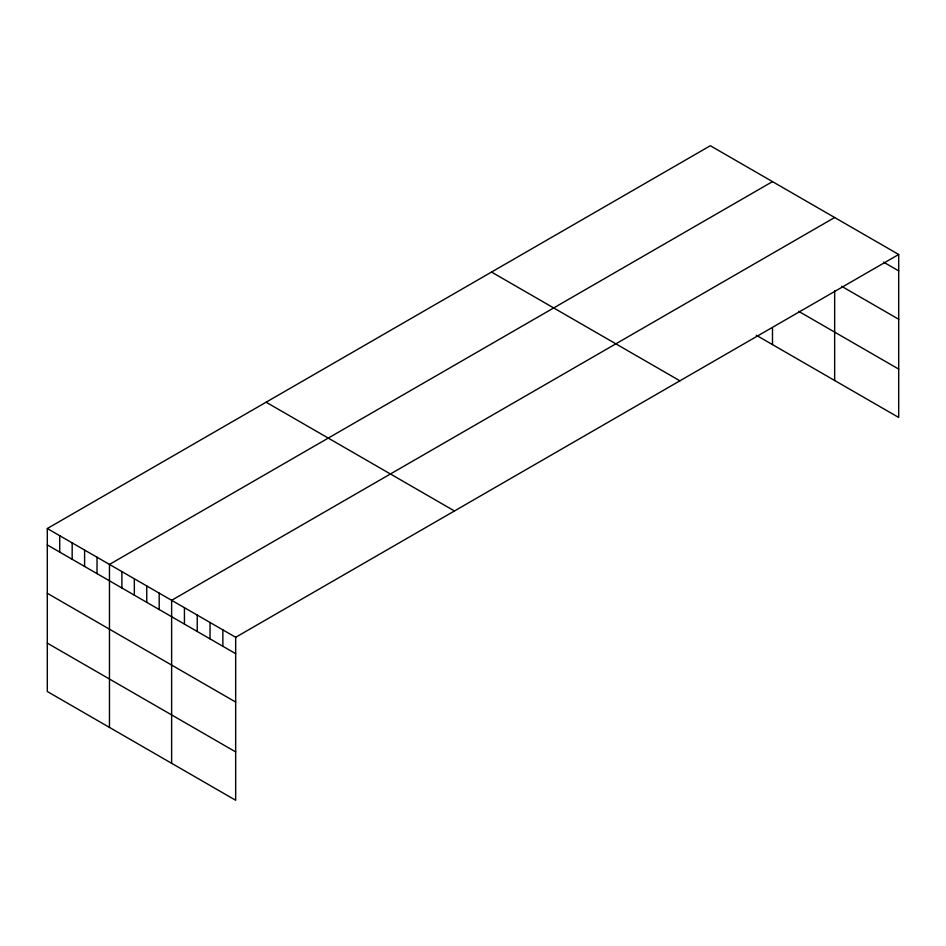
<?xml version="1.0" encoding="UTF-8"?>
<svg xmlns="http://www.w3.org/2000/svg" width="946" height="946" viewBox="0 0 946 946"><rect width="100%" height="100%" fill="white"/><g stroke="black" fill="none" stroke-linecap="round" stroke-linejoin="round"><path stroke-width="1.42" d="M47.3 528.53L235.672 637.285L235.672 800.269L47.3 691.514L47.3 528.53L710.328 145.731L898.7 254.486L898.7 417.47L756.327 335.274M772.492 181.62L109.464 564.419L109.464 727.403M834.656 217.509L171.628 600.308L171.628 763.292M235.672 637.285L898.7 254.486M883.564 262.137L898.7 270.875M841.644 286.307L898.7 319.251M798.601 311.305L898.7 369.094M491.53 272.058L679.902 380.812M266.098 402.204L454.47 510.958M47.3 544.92L235.672 653.674M47.3 593.296L235.672 702.05M47.3 643.138L235.672 751.893M834.656 290.576L834.656 380.493M772.492 328.475L772.492 344.604M222.866 629.882L222.866 646.272M210.047 622.492L210.047 638.881M197.241 615.101L197.241 631.479M184.435 607.699L184.435 624.088M159.188 593.13L159.188 609.52M146.76 585.952L146.76 602.342M134.332 578.775L134.332 595.164M121.892 571.597L121.892 587.986M97.024 557.241L97.024 573.631M84.596 550.064L84.596 566.453M72.168 542.886L72.168 559.275M59.728 535.708L59.728 552.097"/></g></svg>
